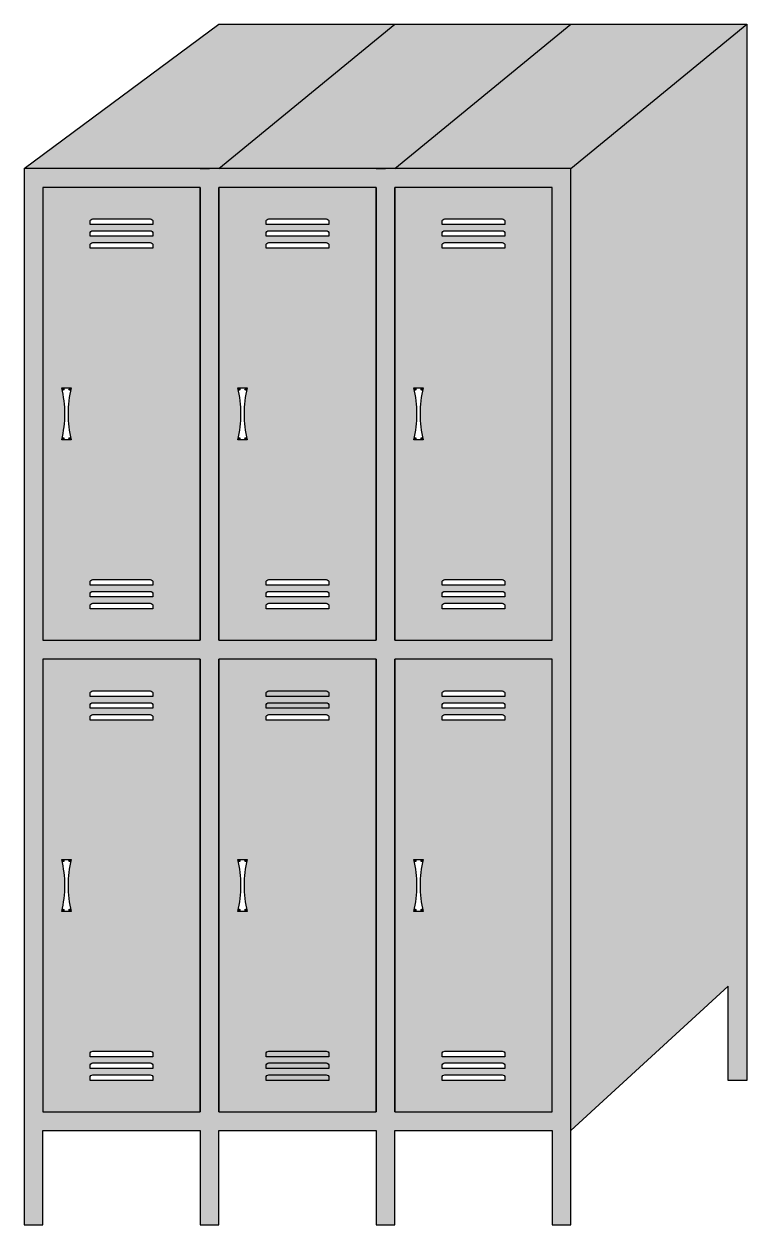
# Model space of a CAD drawing. Header units: millimetres. Extents: x 6614975 to 6624097, y 8742145 to 8746891.
# Drawn here: x 6615290.4 to 6615405.4, y 8743906.2 to 8744097.2 of the extents above; entities that cross this region are included whole.
import ezdxf

# ---------------------------------------------------------------- set-up
doc = ezdxf.new("R2010")
doc.units = ezdxf.units.MM

msp = doc.modelspace()

# ---------------------------------------------------------------- hatches: boundary and pattern name
at = {"true_color": 0x636466}
h = msp.add_hatch(color=251, dxfattribs=at)
h.dxf.hatch_style = 1
h.paths.add_polyline_path([(6615349.4, 8744097.204), (6615321.4, 8744097.204), (6615290.4, 8744074.204), (6615321.4, 8744074.204)])
h = msp.add_hatch(color=251, dxfattribs=at)
h.dxf.hatch_style = 1
h.paths.add_polyline_path([(6615377.4, 8744097.204), (6615349.4, 8744097.204), (6615321.4, 8744074.204), (6615349.4, 8744074.204)])
h = msp.add_hatch(color=251, dxfattribs=at)
h.dxf.hatch_style = 1
h.paths.add_polyline_path([(6615405.4, 8744097.204), (6615377.4, 8744097.204), (6615349.4, 8744074.204), (6615377.4, 8744074.204)])
h = msp.add_hatch(color=251, dxfattribs=at)
h.dxf.hatch_style = 1
h.paths.add_polyline_path([(6615405.4, 8744097.204), (6615377.4, 8744074.204), (6615377.4, 8743921.214), (6615402.4, 8743944.204), (6615402.4, 8743929.204), (6615405.4, 8743929.204)])
h = msp.add_hatch(color=251, dxfattribs=at)
h.dxf.hatch_style = 1
h.paths.add_polyline_path([(6615377.4, 8744074.204), (6615346.4, 8744074.204), (6615318.4, 8744074.204), (6615290.4, 8744074.204), (6615290.4, 8743906.204), (6615293.4, 8743906.204), (6615293.4, 8743921.204), (6615318.4, 8743921.204), (6615318.4, 8743906.204), (6615321.4, 8743906.204), (6615321.4, 8743921.204), (6615346.4, 8743921.204), (6615346.4, 8743906.204), (6615349.4, 8743906.204), (6615349.4, 8743921.204), (6615374.4, 8743921.204), (6615374.4, 8743906.204), (6615377.4, 8743906.204)])
h.paths.add_polyline_path([(6615349.4, 8743999.204), (6615349.4, 8744071.204), (6615374.4, 8744071.204), (6615374.4, 8743999.204)], flags=16)
h.paths.add_polyline_path([(6615346.4, 8743999.204), (6615321.4, 8743999.204), (6615321.4, 8744071.204), (6615346.4, 8744071.204)], flags=16)
h.paths.add_polyline_path([(6615349.4, 8743996.204), (6615374.4, 8743996.204), (6615374.4, 8743924.204), (6615349.4, 8743924.204)], flags=16)
h.paths.add_polyline_path([(6615346.4, 8743996.204), (6615346.4, 8743924.204), (6615321.4, 8743924.204), (6615321.4, 8743996.204)], flags=16)
h.paths.add_polyline_path([(6615356.9, 8744004.204), (6615356.9, 8744004.644, -0.4142136), (6615357.34, 8744005.085), (6615366.459, 8744005.085, -0.4142136), (6615366.9, 8744004.644), (6615366.9, 8744004.204)], flags=0)
h.paths.add_polyline_path([(6615338.9, 8744004.204), (6615328.9, 8744004.204), (6615328.9, 8744004.644, -0.4142136), (6615329.34, 8744005.085), (6615338.459, 8744005.085, -0.4142136), (6615338.9, 8744004.644)], flags=0)
h.paths.add_polyline_path([(6615357.34, 8743991.14), (6615366.459, 8743991.14, -0.4142136), (6615366.9, 8743990.699), (6615366.9, 8743990.259), (6615356.9, 8743990.259), (6615356.9, 8743990.699, -0.4142136)], flags=0)
h.paths.add_polyline_path([(6615338.9, 8743990.699), (6615338.9, 8743990.259), (6615328.9, 8743990.259), (6615328.9, 8743990.699, -0.4142136), (6615329.34, 8743991.14), (6615338.459, 8743991.14, -0.4142136)], flags=0)
h.paths.add_polyline_path([(6615356.9, 8744006.085), (6615356.9, 8744006.525, -0.4142136), (6615357.34, 8744006.966), (6615366.459, 8744006.966, -0.4142136), (6615366.9, 8744006.525), (6615366.9, 8744006.085)], flags=0)
h.paths.add_polyline_path([(6615338.9, 8744006.085), (6615328.9, 8744006.085), (6615328.9, 8744006.525, -0.4142136), (6615329.34, 8744006.966), (6615338.459, 8744006.966, -0.4142136), (6615338.9, 8744006.525)], flags=0)
h.paths.add_polyline_path([(6615357.34, 8743989.259), (6615366.459, 8743989.259, -0.4142136), (6615366.9, 8743988.818), (6615366.9, 8743988.378), (6615356.9, 8743988.378), (6615356.9, 8743988.818, -0.4142136)], flags=0)
h.paths.add_polyline_path([(6615338.9, 8743988.818), (6615338.9, 8743988.378), (6615328.9, 8743988.378), (6615328.9, 8743988.818, -0.4142136), (6615329.34, 8743989.259), (6615338.459, 8743989.259, -0.4142136)], flags=0)
h.paths.add_polyline_path([(6615356.9, 8744007.966), (6615356.9, 8744008.406, -0.4142136), (6615357.34, 8744008.847), (6615366.459, 8744008.847, -0.4142136), (6615366.9, 8744008.406), (6615366.9, 8744007.966)], flags=0)
h.paths.add_polyline_path([(6615338.9, 8744007.966), (6615328.9, 8744007.966), (6615328.9, 8744008.406, -0.4142136), (6615329.34, 8744008.847), (6615338.459, 8744008.847, -0.4142136), (6615338.9, 8744008.406)], flags=0)
h.paths.add_polyline_path([(6615357.34, 8743987.378), (6615366.459, 8743987.378, -0.4142136), (6615366.9, 8743986.937), (6615366.9, 8743986.497), (6615356.9, 8743986.497), (6615356.9, 8743986.937, -0.4142136)], flags=0)
h.paths.add_polyline_path([(6615338.9, 8743986.937), (6615338.9, 8743986.497), (6615328.9, 8743986.497), (6615328.9, 8743986.937, -0.4142136), (6615329.34, 8743987.378), (6615338.459, 8743987.378, -0.4142136)], flags=0)
h.paths.add_polyline_path([(6615318.4, 8743999.204), (6615293.4, 8743999.204), (6615293.4, 8744071.204), (6615318.4, 8744071.204)], flags=16)
h.paths.add_polyline_path([(6615318.4, 8743996.204), (6615318.4, 8743924.204), (6615293.4, 8743924.204), (6615293.4, 8743996.204)], flags=16)
h.paths.add_polyline_path([(6615352.4, 8744031.063, 0.1207294), (6615352.4, 8744039.345), (6615353.9, 8744039.345, 0.1207329), (6615353.9, 8744031.063)], flags=0)
h.paths.add_polyline_path([(6615352.55, 8744031.313, -1), (6615352.75, 8744031.313, -1)], flags=0)
h.paths.add_polyline_path([(6615353.55, 8744031.313, -1), (6615353.75, 8744031.313, -1)], flags=0)
h.paths.add_polyline_path([(6615352.4, 8743964.345), (6615353.9, 8743964.345, 0.1207012), (6615353.9, 8743956.063), (6615352.4, 8743956.063, 0.120703)], flags=0)
h.paths.add_polyline_path([(6615352.75, 8743964.095, -1), (6615352.55, 8743964.095, -1)], flags=0)
h.paths.add_polyline_path([(6615353.75, 8743964.095, -1), (6615353.55, 8743964.095, -1)], flags=0)
h.paths.add_polyline_path([(6615310.9, 8744004.204), (6615300.9, 8744004.204), (6615300.9, 8744004.644, -0.4142136), (6615301.34, 8744005.085), (6615310.459, 8744005.085, -0.4142136), (6615310.9, 8744004.644)], flags=0)
h.paths.add_polyline_path([(6615310.9, 8743990.699), (6615310.9, 8743990.259), (6615300.9, 8743990.259), (6615300.9, 8743990.699, -0.4142136), (6615301.34, 8743991.14), (6615310.459, 8743991.14, -0.4142136)], flags=0)
h.paths.add_polyline_path([(6615310.9, 8744006.085), (6615300.9, 8744006.085), (6615300.9, 8744006.525, -0.4142136), (6615301.34, 8744006.966), (6615310.459, 8744006.966, -0.4142136), (6615310.9, 8744006.525)], flags=0)
h.paths.add_polyline_path([(6615310.9, 8743988.818), (6615310.9, 8743988.378), (6615300.9, 8743988.378), (6615300.9, 8743988.818, -0.4142136), (6615301.34, 8743989.259), (6615310.459, 8743989.259, -0.4142136)], flags=0)
h.paths.add_polyline_path([(6615310.9, 8744007.966), (6615300.9, 8744007.966), (6615300.9, 8744008.406, -0.4142136), (6615301.34, 8744008.847), (6615310.459, 8744008.847, -0.4142136), (6615310.9, 8744008.406)], flags=0)
h.paths.add_polyline_path([(6615310.9, 8743986.937), (6615310.9, 8743986.497), (6615300.9, 8743986.497), (6615300.9, 8743986.937, -0.4142136), (6615301.34, 8743987.378), (6615310.459, 8743987.378, -0.4142136)], flags=0)
h.paths.add_polyline_path([(6615325.9, 8744031.063), (6615324.4, 8744031.063, 0.1207294), (6615324.4, 8744039.345), (6615325.9, 8744039.345, 0.1207329)], flags=0)
h.paths.add_polyline_path([(6615325.55, 8744031.313, -1), (6615325.75, 8744031.313, -1)], flags=0)
h.paths.add_polyline_path([(6615325.9, 8743964.345, 0.1207012), (6615325.9, 8743956.063), (6615324.4, 8743956.063, 0.120703), (6615324.4, 8743964.345)], flags=0)
h.paths.add_polyline_path([(6615324.55, 8744031.313, -1), (6615324.75, 8744031.313, -1)], flags=0)
h.paths.add_polyline_path([(6615325.75, 8743964.095, -1), (6615325.55, 8743964.095, -1)], flags=0)
h.paths.add_polyline_path([(6615324.75, 8743964.095, -1), (6615324.55, 8743964.095, -1)], flags=0)
h.paths.add_polyline_path([(6615352.55, 8744039.095, -1), (6615352.75, 8744039.095, -1)], flags=0)
h.paths.add_polyline_path([(6615353.55, 8744039.095, -1), (6615353.75, 8744039.095, -1)], flags=0)
h.paths.add_polyline_path([(6615352.75, 8743956.313, -1), (6615352.55, 8743956.313, -1)], flags=0)
h.paths.add_polyline_path([(6615353.75, 8743956.313, -1), (6615353.55, 8743956.313, -1)], flags=0)
h.paths.add_polyline_path([(6615325.55, 8744039.095, -1), (6615325.75, 8744039.095, -1)], flags=0)
h.paths.add_polyline_path([(6615324.55, 8744039.095, -1), (6615324.75, 8744039.095, -1)], flags=0)
h.paths.add_polyline_path([(6615325.75, 8743956.313, -1), (6615325.55, 8743956.313, -1)], flags=0)
h.paths.add_polyline_path([(6615324.75, 8743956.313, -1), (6615324.55, 8743956.313, -1)], flags=0)
h.paths.add_polyline_path([(6615297.9, 8744031.063), (6615296.4, 8744031.063, 0.1207294), (6615296.4, 8744039.345), (6615297.9, 8744039.345, 0.1207329)], flags=0)
h.paths.add_polyline_path([(6615297.55, 8744031.313, -1), (6615297.75, 8744031.313, -1)], flags=0)
h.paths.add_polyline_path([(6615297.9, 8743964.345, 0.1207012), (6615297.9, 8743956.063), (6615296.4, 8743956.063, 0.120703), (6615296.4, 8743964.345)], flags=0)
h.paths.add_polyline_path([(6615297.55, 8743964.095, -1), (6615297.75, 8743964.095, -1)], flags=0)
h.paths.add_polyline_path([(6615296.55, 8744031.313, -1), (6615296.75, 8744031.313, -1)], flags=0)
h.paths.add_polyline_path([(6615296.55, 8743964.095, -1), (6615296.75, 8743964.095, -1)], flags=0)
h.paths.add_polyline_path([(6615356.9, 8744061.561), (6615356.9, 8744062.002, -0.4142136), (6615357.34, 8744062.442), (6615366.459, 8744062.442, -0.4142136), (6615366.9, 8744062.002), (6615366.9, 8744061.561)], flags=0)
h.paths.add_polyline_path([(6615338.9, 8744061.561), (6615328.9, 8744061.561), (6615328.9, 8744062.002, -0.4142136), (6615329.34, 8744062.442), (6615338.459, 8744062.442, -0.4142136), (6615338.9, 8744062.002)], flags=0)
h.paths.add_polyline_path([(6615357.34, 8743933.847), (6615366.459, 8743933.847, -0.4142136), (6615366.9, 8743933.406), (6615366.9, 8743932.966), (6615356.9, 8743932.966), (6615356.9, 8743933.406, -0.4142136)], flags=0)
h.paths.add_polyline_path([(6615338.459, 8743933.847, -0.4142136), (6615338.9, 8743933.406), (6615338.9, 8743932.966), (6615328.9, 8743932.966), (6615328.9, 8743933.406, -0.4142136), (6615329.34, 8743933.847)], flags=0)
h.paths.add_polyline_path([(6615297.55, 8744039.095, -1), (6615297.75, 8744039.095, -1)], flags=0)
h.paths.add_polyline_path([(6615297.55, 8743956.313, -1), (6615297.75, 8743956.313, -1)], flags=0)
h.paths.add_polyline_path([(6615296.55, 8744039.095, -1), (6615296.75, 8744039.095, -1)], flags=0)
h.paths.add_polyline_path([(6615356.9, 8744063.442), (6615356.9, 8744063.883, -0.4142136), (6615357.34, 8744064.323), (6615366.459, 8744064.323, -0.4142136), (6615366.9, 8744063.883), (6615366.9, 8744063.442)], flags=0)
h.paths.add_polyline_path([(6615338.9, 8744063.442), (6615328.9, 8744063.442), (6615328.9, 8744063.883, -0.4142136), (6615329.34, 8744064.323), (6615338.459, 8744064.323, -0.4142136), (6615338.9, 8744063.883)], flags=0)
h.paths.add_polyline_path([(6615296.55, 8743956.313, -1), (6615296.75, 8743956.313, -1)], flags=0)
h.paths.add_polyline_path([(6615357.34, 8743931.966), (6615366.459, 8743931.966, -0.4142136), (6615366.9, 8743931.525), (6615366.9, 8743931.085), (6615356.9, 8743931.085), (6615356.9, 8743931.525, -0.4142136)], flags=0)
h.paths.add_polyline_path([(6615338.459, 8743931.966, -0.4142136), (6615338.9, 8743931.525), (6615338.9, 8743931.085), (6615328.9, 8743931.085), (6615328.9, 8743931.525, -0.4142136), (6615329.34, 8743931.966)], flags=0)
h.paths.add_polyline_path([(6615356.9, 8744065.323), (6615356.9, 8744065.764, -0.4142136), (6615357.34, 8744066.204), (6615366.459, 8744066.204, -0.4142136), (6615366.9, 8744065.764), (6615366.9, 8744065.323)], flags=0)
h.paths.add_polyline_path([(6615338.9, 8744065.323), (6615328.9, 8744065.323), (6615328.9, 8744065.764, -0.4142136), (6615329.34, 8744066.204), (6615338.459, 8744066.204, -0.4142136), (6615338.9, 8744065.764)], flags=0)
h.paths.add_polyline_path([(6615357.34, 8743930.085), (6615366.459, 8743930.085, -0.4142136), (6615366.9, 8743929.644), (6615366.9, 8743929.204), (6615356.9, 8743929.204), (6615356.9, 8743929.644, -0.4142136)], flags=0)
h.paths.add_polyline_path([(6615338.459, 8743930.085, -0.4142136), (6615338.9, 8743929.644), (6615338.9, 8743929.204), (6615328.9, 8743929.204), (6615328.9, 8743929.644, -0.4142136), (6615329.34, 8743930.085)], flags=0)
h.paths.add_polyline_path([(6615310.9, 8744061.561), (6615300.9, 8744061.561), (6615300.9, 8744062.002, -0.4142136), (6615301.34, 8744062.442), (6615310.459, 8744062.442, -0.4142136), (6615310.9, 8744062.002)], flags=0)
h.paths.add_polyline_path([(6615310.9, 8743933.406), (6615310.9, 8743932.966), (6615300.9, 8743932.966), (6615300.9, 8743933.406, -0.4142136), (6615301.34, 8743933.847), (6615310.459, 8743933.847, -0.4142136)], flags=0)
h.paths.add_polyline_path([(6615310.9, 8744063.442), (6615300.9, 8744063.442), (6615300.9, 8744063.883, -0.4142136), (6615301.34, 8744064.323), (6615310.459, 8744064.323, -0.4142136), (6615310.9, 8744063.883)], flags=0)
h.paths.add_polyline_path([(6615310.9, 8743931.525), (6615310.9, 8743931.085), (6615300.9, 8743931.085), (6615300.9, 8743931.525, -0.4142136), (6615301.34, 8743931.966), (6615310.459, 8743931.966, -0.4142136)], flags=0)
h.paths.add_polyline_path([(6615310.9, 8744065.323), (6615300.9, 8744065.323), (6615300.9, 8744065.764, -0.4142136), (6615301.34, 8744066.204), (6615310.459, 8744066.204, -0.4142136), (6615310.9, 8744065.764)], flags=0)
h.paths.add_polyline_path([(6615310.9, 8743929.644), (6615310.9, 8743929.204), (6615300.9, 8743929.204), (6615300.9, 8743929.644, -0.4142136), (6615301.34, 8743930.085), (6615310.459, 8743930.085, -0.4142136)], flags=0)
h = msp.add_hatch(color=251, dxfattribs=at)
h.dxf.hatch_style = 1
h.paths.add_polyline_path([(6615318.4, 8744071.204), (6615293.4, 8744071.204), (6615293.4, 8743999.204), (6615318.4, 8743999.204)])
h.paths.add_polyline_path([(6615300.9, 8744061.561), (6615300.9, 8744062.002, -0.4142136), (6615301.34, 8744062.442), (6615310.459, 8744062.442, -0.4142136), (6615310.9, 8744062.002), (6615310.9, 8744061.561)], flags=16)
h.paths.add_polyline_path([(6615300.9, 8744063.442), (6615300.9, 8744063.883, -0.4142136), (6615301.34, 8744064.323), (6615310.459, 8744064.323, -0.4142136), (6615310.9, 8744063.883), (6615310.9, 8744063.442)], flags=16)
h.paths.add_polyline_path([(6615300.9, 8744065.323), (6615300.9, 8744065.764, -0.4142136), (6615301.34, 8744066.204), (6615310.459, 8744066.204, -0.4142136), (6615310.9, 8744065.764), (6615310.9, 8744065.323)], flags=16)
h.paths.add_polyline_path([(6615297.9, 8744039.345, 0.1207329), (6615297.9, 8744031.063), (6615296.4, 8744031.063, 0.1207294), (6615296.4, 8744039.345)], flags=16)
h.paths.add_polyline_path([(6615297.65, 8744039.095), (6615297.65, 8744038.995, 2.4142136), (6615297.55, 8744039.095, 1), (6615297.75, 8744039.095)], flags=0)
h.paths.add_polyline_path([(6615296.65, 8744039.095), (6615296.65, 8744038.995, 2.4142136), (6615296.55, 8744039.095, 1), (6615296.75, 8744039.095)], flags=0)
h.paths.add_polyline_path([(6615297.75, 8744031.313), (6615297.65, 8744031.313), (6615297.65, 8744031.213, 2.4142136), (6615297.55, 8744031.313, 1)], flags=0)
h.paths.add_polyline_path([(6615296.65, 8744031.313), (6615296.65, 8744031.213, 2.4142136), (6615296.55, 8744031.313, 1), (6615296.75, 8744031.313)], flags=0)
h.paths.add_polyline_path([(6615310.459, 8744008.847, -0.4142136), (6615310.9, 8744008.406), (6615310.9, 8744007.966), (6615300.9, 8744007.966), (6615300.9, 8744008.406, -0.4142136), (6615301.34, 8744008.847)], flags=16)
h.paths.add_polyline_path([(6615310.459, 8744006.966, -0.4142136), (6615310.9, 8744006.525), (6615310.9, 8744006.085), (6615300.9, 8744006.085), (6615300.9, 8744006.525, -0.4142136), (6615301.34, 8744006.966)], flags=16)
h.paths.add_polyline_path([(6615310.459, 8744005.085, -0.4142136), (6615310.9, 8744004.644), (6615310.9, 8744004.204), (6615300.9, 8744004.204), (6615300.9, 8744004.644, -0.4142136), (6615301.34, 8744005.085)], flags=16)
h = msp.add_hatch(color=251, dxfattribs=at)
h.dxf.hatch_style = 1
h.paths.add_polyline_path([(6615346.4, 8744071.204), (6615321.4, 8744071.204), (6615321.4, 8743999.204), (6615346.4, 8743999.204)])
h.paths.add_polyline_path([(6615325.9, 8744039.345, 0.1207329), (6615325.9, 8744031.063), (6615324.4, 8744031.063, 0.1207294), (6615324.4, 8744039.345)], flags=16)
h.paths.add_polyline_path([(6615325.55, 8744039.095, 1), (6615325.75, 8744039.095), (6615325.65, 8744039.095), (6615325.65, 8744038.995, 2.4142136)], flags=0)
h.paths.add_polyline_path([(6615338.9, 8744061.561), (6615328.9, 8744061.561), (6615328.9, 8744062.002, -0.4142136), (6615329.34, 8744062.442), (6615338.459, 8744062.442, -0.4142136), (6615338.9, 8744062.002)], flags=16)
h.paths.add_polyline_path([(6615324.75, 8744039.095), (6615324.65, 8744039.095), (6615324.65, 8744038.995, 2.4142136), (6615324.55, 8744039.095, 1)], flags=0)
h.paths.add_polyline_path([(6615338.9, 8744063.442), (6615328.9, 8744063.442), (6615328.9, 8744063.883, -0.4142136), (6615329.34, 8744064.323), (6615338.459, 8744064.323, -0.4142136), (6615338.9, 8744063.883)], flags=16)
h.paths.add_polyline_path([(6615325.65, 8744031.313), (6615325.65, 8744031.213, 2.4142136), (6615325.55, 8744031.313, 1), (6615325.75, 8744031.313)], flags=0)
h.paths.add_polyline_path([(6615338.9, 8744065.323), (6615328.9, 8744065.323), (6615328.9, 8744065.764, -0.4142136), (6615329.34, 8744066.204), (6615338.459, 8744066.204, -0.4142136), (6615338.9, 8744065.764)], flags=16)
h.paths.add_polyline_path([(6615324.75, 8744031.313), (6615324.65, 8744031.313), (6615324.65, 8744031.213, 2.4142136), (6615324.55, 8744031.313, 1)], flags=0)
h.paths.add_polyline_path([(6615338.459, 8744008.847, -0.4142136), (6615338.9, 8744008.406), (6615338.9, 8744007.966), (6615328.9, 8744007.966), (6615328.9, 8744008.406, -0.4142136), (6615329.34, 8744008.847)], flags=16)
h.paths.add_polyline_path([(6615338.459, 8744006.966, -0.4142136), (6615338.9, 8744006.525), (6615338.9, 8744006.085), (6615328.9, 8744006.085), (6615328.9, 8744006.525, -0.4142136), (6615329.34, 8744006.966)], flags=16)
h.paths.add_polyline_path([(6615338.459, 8744005.085, -0.4142136), (6615338.9, 8744004.644), (6615338.9, 8744004.204), (6615328.9, 8744004.204), (6615328.9, 8744004.644, -0.4142136), (6615329.34, 8744005.085)], flags=16)
h = msp.add_hatch(color=251, dxfattribs=at)
h.dxf.hatch_style = 1
h.paths.add_polyline_path([(6615374.4, 8744071.204), (6615349.4, 8744071.204), (6615349.4, 8743999.204), (6615374.4, 8743999.204)])
h.paths.add_polyline_path([(6615353.9, 8744039.345, 0.1207329), (6615353.9, 8744031.063), (6615352.4, 8744031.063, 0.1207294), (6615352.4, 8744039.345)], flags=16)
h.paths.add_polyline_path([(6615353.65, 8744039.095), (6615353.65, 8744038.995, 2.4142136), (6615353.55, 8744039.095, 1), (6615353.75, 8744039.095)], flags=0)
h.paths.add_polyline_path([(6615352.75, 8744039.095), (6615352.55, 8744039.095, 1)], flags=0)
h.paths.add_polyline_path([(6615353.75, 8744031.313), (6615353.65, 8744031.313), (6615353.65, 8744031.213, 2.4142136), (6615353.55, 8744031.313, 1)], flags=0)
h.paths.add_polyline_path([(6615352.65, 8744031.313), (6615352.65, 8744031.213, 2.4142136), (6615352.55, 8744031.313, 1), (6615352.75, 8744031.313)], flags=0)
h.paths.add_polyline_path([(6615356.9, 8744061.561), (6615356.9, 8744062.002, -0.4142136), (6615357.34, 8744062.442), (6615366.459, 8744062.442, -0.4142136), (6615366.9, 8744062.002), (6615366.9, 8744061.561)], flags=16)
h.paths.add_polyline_path([(6615356.9, 8744063.442), (6615356.9, 8744063.883, -0.4142136), (6615357.34, 8744064.323), (6615366.459, 8744064.323, -0.4142136), (6615366.9, 8744063.883), (6615366.9, 8744063.442)], flags=16)
h.paths.add_polyline_path([(6615356.9, 8744065.323), (6615356.9, 8744065.764, -0.4142136), (6615357.34, 8744066.204), (6615366.459, 8744066.204, -0.4142136), (6615366.9, 8744065.764), (6615366.9, 8744065.323)], flags=16)
h.paths.add_polyline_path([(6615366.459, 8744008.847, -0.4142136), (6615366.9, 8744008.406), (6615366.9, 8744007.966), (6615356.9, 8744007.966), (6615356.9, 8744008.406, -0.4142136), (6615357.34, 8744008.847)], flags=16)
h.paths.add_polyline_path([(6615366.459, 8744006.966, -0.4142136), (6615366.9, 8744006.525), (6615366.9, 8744006.085), (6615356.9, 8744006.085), (6615356.9, 8744006.525, -0.4142136), (6615357.34, 8744006.966)], flags=16)
h.paths.add_polyline_path([(6615366.459, 8744005.085, -0.4142136), (6615366.9, 8744004.644), (6615366.9, 8744004.204), (6615356.9, 8744004.204), (6615356.9, 8744004.644, -0.4142136), (6615357.34, 8744005.085)], flags=16)
h = msp.add_hatch(color=251, dxfattribs=at)
h.dxf.hatch_style = 1
h.paths.add_polyline_path([(6615318.4, 8743996.204), (6615293.4, 8743996.204), (6615293.4, 8743924.204), (6615318.4, 8743924.204)])
h.paths.add_polyline_path([(6615297.9, 8743964.345, 0.1207012), (6615297.9, 8743956.063), (6615296.4, 8743956.063, 0.120703), (6615296.4, 8743964.345)], flags=16)
h.paths.add_polyline_path([(6615297.75, 8743964.095), (6615297.65, 8743964.095), (6615297.65, 8743963.995, 2.4142136), (6615297.55, 8743964.095, 1)], flags=0)
h.paths.add_polyline_path([(6615296.75, 8743964.095), (6615296.65, 8743964.095), (6615296.65, 8743963.995, 2.4142136), (6615296.55, 8743964.095, 1)], flags=0)
h.paths.add_polyline_path([(6615300.9, 8743986.497), (6615300.9, 8743986.937, -0.4142136), (6615301.34, 8743987.378), (6615310.459, 8743987.378, -0.4142136), (6615310.9, 8743986.937), (6615310.9, 8743986.497)], flags=16)
h.paths.add_polyline_path([(6615300.9, 8743988.378), (6615300.9, 8743988.818, -0.4142136), (6615301.34, 8743989.259), (6615310.459, 8743989.259, -0.4142136), (6615310.9, 8743988.818), (6615310.9, 8743988.378)], flags=16)
h.paths.add_polyline_path([(6615297.75, 8743956.313), (6615297.65, 8743956.313), (6615297.65, 8743956.213, 2.4142136), (6615297.55, 8743956.313, 1)], flags=0)
h.paths.add_polyline_path([(6615296.75, 8743956.313), (6615296.65, 8743956.313), (6615296.65, 8743956.213, 2.4142136), (6615296.55, 8743956.313, 1)], flags=0)
h.paths.add_polyline_path([(6615300.9, 8743990.259), (6615300.9, 8743990.699, -0.4142136), (6615301.34, 8743991.14), (6615310.459, 8743991.14, -0.4142136), (6615310.9, 8743990.699), (6615310.9, 8743990.259)], flags=16)
h.paths.add_polyline_path([(6615310.459, 8743933.847, -0.4142136), (6615310.9, 8743933.406), (6615310.9, 8743932.966), (6615300.9, 8743932.966), (6615300.9, 8743933.406, -0.4142136), (6615301.34, 8743933.847)], flags=16)
h.paths.add_polyline_path([(6615310.459, 8743931.966, -0.4142136), (6615310.9, 8743931.525), (6615310.9, 8743931.085), (6615300.9, 8743931.085), (6615300.9, 8743931.525, -0.4142136), (6615301.34, 8743931.966)], flags=16)
h.paths.add_polyline_path([(6615310.459, 8743930.085, -0.4142136), (6615310.9, 8743929.644), (6615310.9, 8743929.204), (6615300.9, 8743929.204), (6615300.9, 8743929.644, -0.4142136), (6615301.34, 8743930.085)], flags=16)
h = msp.add_hatch(color=251, dxfattribs=at)
h.dxf.hatch_style = 1
h.paths.add_polyline_path([(6615346.4, 8743996.204), (6615321.4, 8743996.204), (6615321.4, 8743924.204), (6615346.4, 8743924.204)])
h.paths.add_polyline_path([(6615325.9, 8743964.345, 0.1207012), (6615325.9, 8743956.063), (6615324.4, 8743956.063, 0.120703), (6615324.4, 8743964.345)], flags=16)
h.paths.add_polyline_path([(6615325.65, 8743964.095), (6615325.65, 8743963.995, 2.4142136), (6615325.55, 8743964.095, 1), (6615325.75, 8743964.095)], flags=0)
h.paths.add_polyline_path([(6615324.65, 8743964.095), (6615324.65, 8743963.995, -2.4142136), (6615324.75, 8743964.095)], flags=0)
h.paths.add_polyline_path([(6615328.9, 8743986.497), (6615328.9, 8743986.937, -0.4142136), (6615329.34, 8743987.378), (6615338.459, 8743987.378, -0.4142136), (6615338.9, 8743986.937), (6615338.9, 8743986.497)], flags=16)
h = msp.add_hatch(color=251, dxfattribs=at)
h.dxf.hatch_style = 1
h.paths.add_polyline_path([(6615374.4, 8743996.204), (6615349.4, 8743996.204), (6615349.4, 8743924.204), (6615374.4, 8743924.204)])
h.paths.add_polyline_path([(6615353.9, 8743964.345, 0.1207012), (6615353.9, 8743956.063), (6615352.4, 8743956.063, 0.120703), (6615352.4, 8743964.345)], flags=16)
h.paths.add_polyline_path([(6615353.75, 8743964.095), (6615353.65, 8743964.095), (6615353.65, 8743963.995, 2.4142136), (6615353.55, 8743964.095, 1)], flags=0)
h.paths.add_polyline_path([(6615352.75, 8743964.095), (6615352.55, 8743964.095, 1)], flags=0)
h.paths.add_polyline_path([(6615353.65, 8743956.313), (6615353.65, 8743956.213, 2.4142136), (6615353.55, 8743956.313, 1), (6615353.75, 8743956.313)], flags=0)
h.paths.add_polyline_path([(6615352.65, 8743956.313), (6615352.65, 8743956.213, 2.4142136), (6615352.55, 8743956.313, 1), (6615352.75, 8743956.313)], flags=0)
h.paths.add_polyline_path([(6615356.9, 8743986.497), (6615356.9, 8743986.937, -0.4142136), (6615357.34, 8743987.378), (6615366.459, 8743987.378, -0.4142136), (6615366.9, 8743986.937), (6615366.9, 8743986.497)], flags=16)
h.paths.add_polyline_path([(6615356.9, 8743988.378), (6615356.9, 8743988.818, -0.4142136), (6615357.34, 8743989.259), (6615366.459, 8743989.259, -0.4142136), (6615366.9, 8743988.818), (6615366.9, 8743988.378)], flags=16)
h.paths.add_polyline_path([(6615356.9, 8743990.259), (6615356.9, 8743990.699, -0.4142136), (6615357.34, 8743991.14), (6615366.459, 8743991.14, -0.4142136), (6615366.9, 8743990.699), (6615366.9, 8743990.259)], flags=16)
h.paths.add_polyline_path([(6615366.459, 8743933.847, -0.4142136), (6615366.9, 8743933.406), (6615366.9, 8743932.966), (6615356.9, 8743932.966), (6615356.9, 8743933.406, -0.4142136), (6615357.34, 8743933.847)], flags=16)
h.paths.add_polyline_path([(6615366.459, 8743931.966, -0.4142136), (6615366.9, 8743931.525), (6615366.9, 8743931.085), (6615356.9, 8743931.085), (6615356.9, 8743931.525, -0.4142136), (6615357.34, 8743931.966)], flags=16)
h.paths.add_polyline_path([(6615366.459, 8743930.085, -0.4142136), (6615366.9, 8743929.644), (6615366.9, 8743929.204), (6615356.9, 8743929.204), (6615356.9, 8743929.644, -0.4142136), (6615357.34, 8743930.085)], flags=16)

# ---------------------------------------------------------------- linework, layer by layer
at = {"color": 7, "true_color": 0xffffff}
for p, q in [((6615290.4, 8744074.204), (6615321.4, 8744097.204)), ((6615321.4, 8744097.204), (6615405.4, 8744097.204)), ((6615321.4, 8744074.204), (6615349.4, 8744097.204)), ((6615349.4, 8744074.204), (6615377.4, 8744097.204)), ((6615377.4, 8744074.204), (6615405.4, 8744097.204)), ((6615405.4, 8744097.204), (6615405.4, 8743929.204)), ((6615318.4, 8744074.204), (6615319.9, 8744074.204)), ((6615346.4, 8744074.204), (6615347.9, 8744074.204)), ((6615402.4, 8743944.204), (6615377.4, 8743921.214)), ((6615402.4, 8743929.204), (6615402.4, 8743944.204)), ((6615405.4, 8743929.204), (6615402.4, 8743929.204))]:
    msp.add_line(p, q, dxfattribs=at)
for p, q in [((6615296.55, 8744039.095), (6615296.75, 8744039.095)), ((6615296.65, 8744039.195), (6615296.65, 8744038.995)), ((6615297.55, 8744039.095), (6615297.75, 8744039.095)), ((6615297.65, 8744039.195), (6615297.65, 8744038.995)), ((6615324.55, 8744039.095), (6615324.75, 8744039.095)), ((6615324.65, 8744039.195), (6615324.65, 8744038.995)), ((6615325.55, 8744039.095), (6615325.75, 8744039.095)), ((6615325.65, 8744039.195), (6615325.65, 8744038.995)), ((6615352.55, 8744039.095), (6615352.75, 8744039.095)), ((6615352.65, 8744039.195), (6615352.65, 8744038.995)), ((6615353.55, 8744039.095), (6615353.75, 8744039.095)), ((6615353.65, 8744039.195), (6615353.65, 8744038.995)), ((6615296.55, 8744031.313), (6615296.75, 8744031.313)), ((6615296.65, 8744031.413), (6615296.65, 8744031.213)), ((6615297.55, 8744031.313), (6615297.75, 8744031.313)), ((6615297.65, 8744031.413), (6615297.65, 8744031.213)), ((6615324.55, 8744031.313), (6615324.75, 8744031.313)), ((6615324.65, 8744031.413), (6615324.65, 8744031.213)), ((6615325.55, 8744031.313), (6615325.75, 8744031.313)), ((6615325.65, 8744031.413), (6615325.65, 8744031.213)), ((6615352.55, 8744031.313), (6615352.75, 8744031.313)), ((6615352.65, 8744031.413), (6615352.65, 8744031.213)), ((6615353.55, 8744031.313), (6615353.75, 8744031.313)), ((6615353.65, 8744031.413), (6615353.65, 8744031.213)), ((6615296.55, 8743964.095), (6615296.75, 8743964.095)), ((6615296.65, 8743964.195), (6615296.65, 8743963.995)), ((6615297.55, 8743964.095), (6615297.75, 8743964.095)), ((6615297.65, 8743964.195), (6615297.65, 8743963.995)), ((6615324.55, 8743964.095), (6615324.75, 8743964.095)), ((6615324.65, 8743964.195), (6615324.65, 8743963.995)), ((6615325.55, 8743964.095), (6615325.75, 8743964.095)), ((6615325.65, 8743964.195), (6615325.65, 8743963.995)), ((6615352.55, 8743964.095), (6615352.75, 8743964.095)), ((6615352.65, 8743964.195), (6615352.65, 8743963.995)), ((6615353.55, 8743964.095), (6615353.75, 8743964.095)), ((6615353.65, 8743964.195), (6615353.65, 8743963.995)), ((6615296.55, 8743956.313), (6615296.75, 8743956.313)), ((6615296.65, 8743956.413), (6615296.65, 8743956.213)), ((6615297.55, 8743956.313), (6615297.75, 8743956.313)), ((6615297.65, 8743956.413), (6615297.65, 8743956.213)), ((6615324.55, 8743956.313), (6615324.75, 8743956.313)), ((6615324.65, 8743956.413), (6615324.65, 8743956.213)), ((6615325.55, 8743956.313), (6615325.75, 8743956.313)), ((6615325.65, 8743956.413), (6615325.65, 8743956.213)), ((6615352.55, 8743956.313), (6615352.75, 8743956.313)), ((6615352.65, 8743956.413), (6615352.65, 8743956.213)), ((6615353.55, 8743956.313), (6615353.75, 8743956.313)), ((6615353.65, 8743956.413), (6615353.65, 8743956.213))]:
    msp.add_line(p, q)
for points in [[(6615321.4, 8744074.204), (6615290.4, 8744074.204), (6615290.4, 8743906.204), (6615293.4, 8743906.204), (6615293.4, 8743921.204), (6615318.4, 8743921.204), (6615318.4, 8743906.204), (6615321.4, 8743906.204), (6615321.4, 8743921.204)], [(6615349.4, 8744074.204), (6615318.4, 8744074.204)], [(6615346.4, 8743921.204), (6615346.4, 8743906.204), (6615349.4, 8743906.204), (6615349.4, 8743921.204), (6615374.4, 8743921.204), (6615374.4, 8743906.204), (6615377.4, 8743906.204), (6615377.4, 8744074.204), (6615346.4, 8744074.204)], [(6615318.4, 8744071.204), (6615318.4, 8743999.204)], [(6615321.4, 8743999.204), (6615321.4, 8744071.204)], [(6615346.4, 8744071.204), (6615346.4, 8743999.204)], [(6615349.4, 8743999.204), (6615349.4, 8744071.204)], [(6615318.4, 8743996.204), (6615318.4, 8743924.204)], [(6615321.4, 8743924.204), (6615321.4, 8743996.204)], [(6615346.4, 8743996.204), (6615346.4, 8743924.204)], [(6615349.4, 8743924.204), (6615349.4, 8743996.204)], [(6615318.4, 8743921.204), (6615318.4, 8743906.204), (6615321.4, 8743906.204), (6615321.4, 8743921.204), (6615346.4, 8743921.204), (6615346.4, 8743906.204), (6615349.4, 8743906.204), (6615349.4, 8743921.204)]]:
    msp.add_lwpolyline(points)
for points in [[(6615293.4, 8743999.204), (6615318.4, 8743999.204), (6615318.4, 8744071.204), (6615293.4, 8744071.204)], [(6615321.4, 8743999.204), (6615346.4, 8743999.204), (6615346.4, 8744071.204), (6615321.4, 8744071.204)], [(6615349.4, 8743999.204), (6615374.4, 8743999.204), (6615374.4, 8744071.204), (6615349.4, 8744071.204)], [(6615293.4, 8743924.204), (6615318.4, 8743924.204), (6615318.4, 8743996.204), (6615293.4, 8743996.204)], [(6615321.4, 8743924.204), (6615346.4, 8743924.204), (6615346.4, 8743996.204), (6615321.4, 8743996.204)], [(6615349.4, 8743924.204), (6615374.4, 8743924.204), (6615374.4, 8743996.204), (6615349.4, 8743996.204)]]:
    msp.add_lwpolyline(points, close=True)
for points in [[(6615310.9, 8744065.764), (6615310.9, 8744065.323), (6615300.9, 8744065.323), (6615300.9, 8744065.764, -0.4142136), (6615301.34, 8744066.204), (6615310.459, 8744066.204, -0.4142136)], [(6615338.9, 8744065.764), (6615338.9, 8744065.323), (6615328.9, 8744065.323), (6615328.9, 8744065.764, -0.4142136), (6615329.34, 8744066.204), (6615338.459, 8744066.204, -0.4142136)], [(6615366.9, 8744065.764), (6615366.9, 8744065.323), (6615356.9, 8744065.323), (6615356.9, 8744065.764, -0.4142136), (6615357.34, 8744066.204), (6615366.459, 8744066.204, -0.4142136)], [(6615310.9, 8744063.883), (6615310.9, 8744063.442), (6615300.9, 8744063.442), (6615300.9, 8744063.883, -0.4142136), (6615301.34, 8744064.323), (6615310.459, 8744064.323, -0.4142136)], [(6615338.9, 8744063.883), (6615338.9, 8744063.442), (6615328.9, 8744063.442), (6615328.9, 8744063.883, -0.4142136), (6615329.34, 8744064.323), (6615338.459, 8744064.323, -0.4142136)], [(6615366.9, 8744063.883), (6615366.9, 8744063.442), (6615356.9, 8744063.442), (6615356.9, 8744063.883, -0.4142136), (6615357.34, 8744064.323), (6615366.459, 8744064.323, -0.4142136)], [(6615310.9, 8744062.002), (6615310.9, 8744061.561), (6615300.9, 8744061.561), (6615300.9, 8744062.002, -0.4142136), (6615301.34, 8744062.442), (6615310.459, 8744062.442, -0.4142136)], [(6615338.9, 8744062.002), (6615338.9, 8744061.561), (6615328.9, 8744061.561), (6615328.9, 8744062.002, -0.4142136), (6615329.34, 8744062.442), (6615338.459, 8744062.442, -0.4142136)], [(6615366.9, 8744062.002), (6615366.9, 8744061.561), (6615356.9, 8744061.561), (6615356.9, 8744062.002, -0.4142136), (6615357.34, 8744062.442), (6615366.459, 8744062.442, -0.4142136)], [(6615296.4, 8744039.345), (6615297.9, 8744039.345, 0.1207329), (6615297.9, 8744031.063), (6615296.4, 8744031.063, 0.1207294)], [(6615324.4, 8744039.345), (6615325.9, 8744039.345, 0.1207329), (6615325.9, 8744031.063), (6615324.4, 8744031.063, 0.1207294)], [(6615352.4, 8744039.345), (6615353.9, 8744039.345, 0.1207329), (6615353.9, 8744031.063), (6615352.4, 8744031.063, 0.1207294)], [(6615310.9, 8744008.406), (6615310.9, 8744007.966), (6615300.9, 8744007.966), (6615300.9, 8744008.406, -0.4142136), (6615301.34, 8744008.847), (6615310.459, 8744008.847, -0.4142136)], [(6615338.9, 8744008.406), (6615338.9, 8744007.966), (6615328.9, 8744007.966), (6615328.9, 8744008.406, -0.4142136), (6615329.34, 8744008.847), (6615338.459, 8744008.847, -0.4142136)], [(6615366.9, 8744008.406), (6615366.9, 8744007.966), (6615356.9, 8744007.966), (6615356.9, 8744008.406, -0.4142136), (6615357.34, 8744008.847), (6615366.459, 8744008.847, -0.4142136)], [(6615310.9, 8744006.525), (6615310.9, 8744006.085), (6615300.9, 8744006.085), (6615300.9, 8744006.525, -0.4142136), (6615301.34, 8744006.966), (6615310.459, 8744006.966, -0.4142136)], [(6615338.9, 8744006.525), (6615338.9, 8744006.085), (6615328.9, 8744006.085), (6615328.9, 8744006.525, -0.4142136), (6615329.34, 8744006.966), (6615338.459, 8744006.966, -0.4142136)], [(6615366.9, 8744006.525), (6615366.9, 8744006.085), (6615356.9, 8744006.085), (6615356.9, 8744006.525, -0.4142136), (6615357.34, 8744006.966), (6615366.459, 8744006.966, -0.4142136)], [(6615310.9, 8744004.644), (6615310.9, 8744004.204), (6615300.9, 8744004.204), (6615300.9, 8744004.644, -0.4142136), (6615301.34, 8744005.085), (6615310.459, 8744005.085, -0.4142136)], [(6615338.9, 8744004.644), (6615338.9, 8744004.204), (6615328.9, 8744004.204), (6615328.9, 8744004.644, -0.4142136), (6615329.34, 8744005.085), (6615338.459, 8744005.085, -0.4142136)], [(6615366.9, 8744004.644), (6615366.9, 8744004.204), (6615356.9, 8744004.204), (6615356.9, 8744004.644, -0.4142136), (6615357.34, 8744005.085), (6615366.459, 8744005.085, -0.4142136)], [(6615310.9, 8743990.699), (6615310.9, 8743990.259), (6615300.9, 8743990.259), (6615300.9, 8743990.699, -0.4142136), (6615301.34, 8743991.14), (6615310.459, 8743991.14, -0.4142136)], [(6615338.9, 8743990.699), (6615338.9, 8743990.259), (6615328.9, 8743990.259), (6615328.9, 8743990.699, -0.4142136), (6615329.34, 8743991.14), (6615338.459, 8743991.14, -0.4142136)], [(6615366.9, 8743990.699), (6615366.9, 8743990.259), (6615356.9, 8743990.259), (6615356.9, 8743990.699, -0.4142136), (6615357.34, 8743991.14), (6615366.459, 8743991.14, -0.4142136)], [(6615310.9, 8743988.818), (6615310.9, 8743988.378), (6615300.9, 8743988.378), (6615300.9, 8743988.818, -0.4142136), (6615301.34, 8743989.259), (6615310.459, 8743989.259, -0.4142136)], [(6615338.9, 8743988.818), (6615338.9, 8743988.378), (6615328.9, 8743988.378), (6615328.9, 8743988.818, -0.4142136), (6615329.34, 8743989.259), (6615338.459, 8743989.259, -0.4142136)], [(6615366.9, 8743988.818), (6615366.9, 8743988.378), (6615356.9, 8743988.378), (6615356.9, 8743988.818, -0.4142136), (6615357.34, 8743989.259), (6615366.459, 8743989.259, -0.4142136)], [(6615310.9, 8743986.937), (6615310.9, 8743986.497), (6615300.9, 8743986.497), (6615300.9, 8743986.937, -0.4142136), (6615301.34, 8743987.378), (6615310.459, 8743987.378, -0.4142136)], [(6615338.9, 8743986.937), (6615338.9, 8743986.497), (6615328.9, 8743986.497), (6615328.9, 8743986.937, -0.4142136), (6615329.34, 8743987.378), (6615338.459, 8743987.378, -0.4142136)], [(6615366.9, 8743986.937), (6615366.9, 8743986.497), (6615356.9, 8743986.497), (6615356.9, 8743986.937, -0.4142136), (6615357.34, 8743987.378), (6615366.459, 8743987.378, -0.4142136)], [(6615310.9, 8743933.406), (6615310.9, 8743932.966), (6615300.9, 8743932.966), (6615300.9, 8743933.406, -0.4142136), (6615301.34, 8743933.847), (6615310.459, 8743933.847, -0.4142136)], [(6615338.9, 8743933.406), (6615338.9, 8743932.966), (6615328.9, 8743932.966), (6615328.9, 8743933.406, -0.4142136), (6615329.34, 8743933.847), (6615338.459, 8743933.847, -0.4142136)], [(6615366.9, 8743933.406), (6615366.9, 8743932.966), (6615356.9, 8743932.966), (6615356.9, 8743933.406, -0.4142136), (6615357.34, 8743933.847), (6615366.459, 8743933.847, -0.4142136)], [(6615310.9, 8743931.525), (6615310.9, 8743931.085), (6615300.9, 8743931.085), (6615300.9, 8743931.525, -0.4142136), (6615301.34, 8743931.966), (6615310.459, 8743931.966, -0.4142136)], [(6615338.9, 8743931.525), (6615338.9, 8743931.085), (6615328.9, 8743931.085), (6615328.9, 8743931.525, -0.4142136), (6615329.34, 8743931.966), (6615338.459, 8743931.966, -0.4142136)], [(6615366.9, 8743931.525), (6615366.9, 8743931.085), (6615356.9, 8743931.085), (6615356.9, 8743931.525, -0.4142136), (6615357.34, 8743931.966), (6615366.459, 8743931.966, -0.4142136)], [(6615310.9, 8743929.644), (6615310.9, 8743929.204), (6615300.9, 8743929.204), (6615300.9, 8743929.644, -0.4142136), (6615301.34, 8743930.085), (6615310.459, 8743930.085, -0.4142136)], [(6615338.9, 8743929.644), (6615338.9, 8743929.204), (6615328.9, 8743929.204), (6615328.9, 8743929.644, -0.4142136), (6615329.34, 8743930.085), (6615338.459, 8743930.085, -0.4142136)], [(6615366.9, 8743929.644), (6615366.9, 8743929.204), (6615356.9, 8743929.204), (6615356.9, 8743929.644, -0.4142136), (6615357.34, 8743930.085), (6615366.459, 8743930.085, -0.4142136)]]:
    msp.add_lwpolyline(points, format="xyb", close=True)
for points in [[(6615296.4, 8743964.345), (6615297.9, 8743964.345, 0.1207012), (6615297.9, 8743956.063), (6615296.4, 8743956.063, 0.120703), (6615296.4, 8743964.345)], [(6615324.4, 8743964.345), (6615325.9, 8743964.345, 0.1207012), (6615325.9, 8743956.063), (6615324.4, 8743956.063, 0.120703), (6615324.4, 8743964.345)], [(6615352.4, 8743964.345), (6615353.9, 8743964.345, 0.1207012), (6615353.9, 8743956.063), (6615352.4, 8743956.063, 0.120703), (6615352.4, 8743964.345)]]:
    msp.add_lwpolyline(points, format="xyb")
for centre in [(6615296.65, 8744039.095), (6615297.65, 8744039.095), (6615324.65, 8744039.095), (6615325.65, 8744039.095), (6615352.65, 8744039.095), (6615353.65, 8744039.095), (6615296.65, 8744031.313), (6615297.65, 8744031.313), (6615324.65, 8744031.313), (6615325.65, 8744031.313), (6615352.65, 8744031.313), (6615353.65, 8744031.313), (6615296.65, 8743964.095), (6615297.65, 8743964.095), (6615324.65, 8743964.095), (6615325.65, 8743964.095), (6615352.65, 8743964.095), (6615353.65, 8743964.095), (6615296.65, 8743956.313), (6615297.65, 8743956.313), (6615324.65, 8743956.313), (6615325.65, 8743956.313), (6615352.65, 8743956.313), (6615353.65, 8743956.313)]:
    msp.add_circle(centre, 0.1)

doc.saveas('drawing.dxf')
